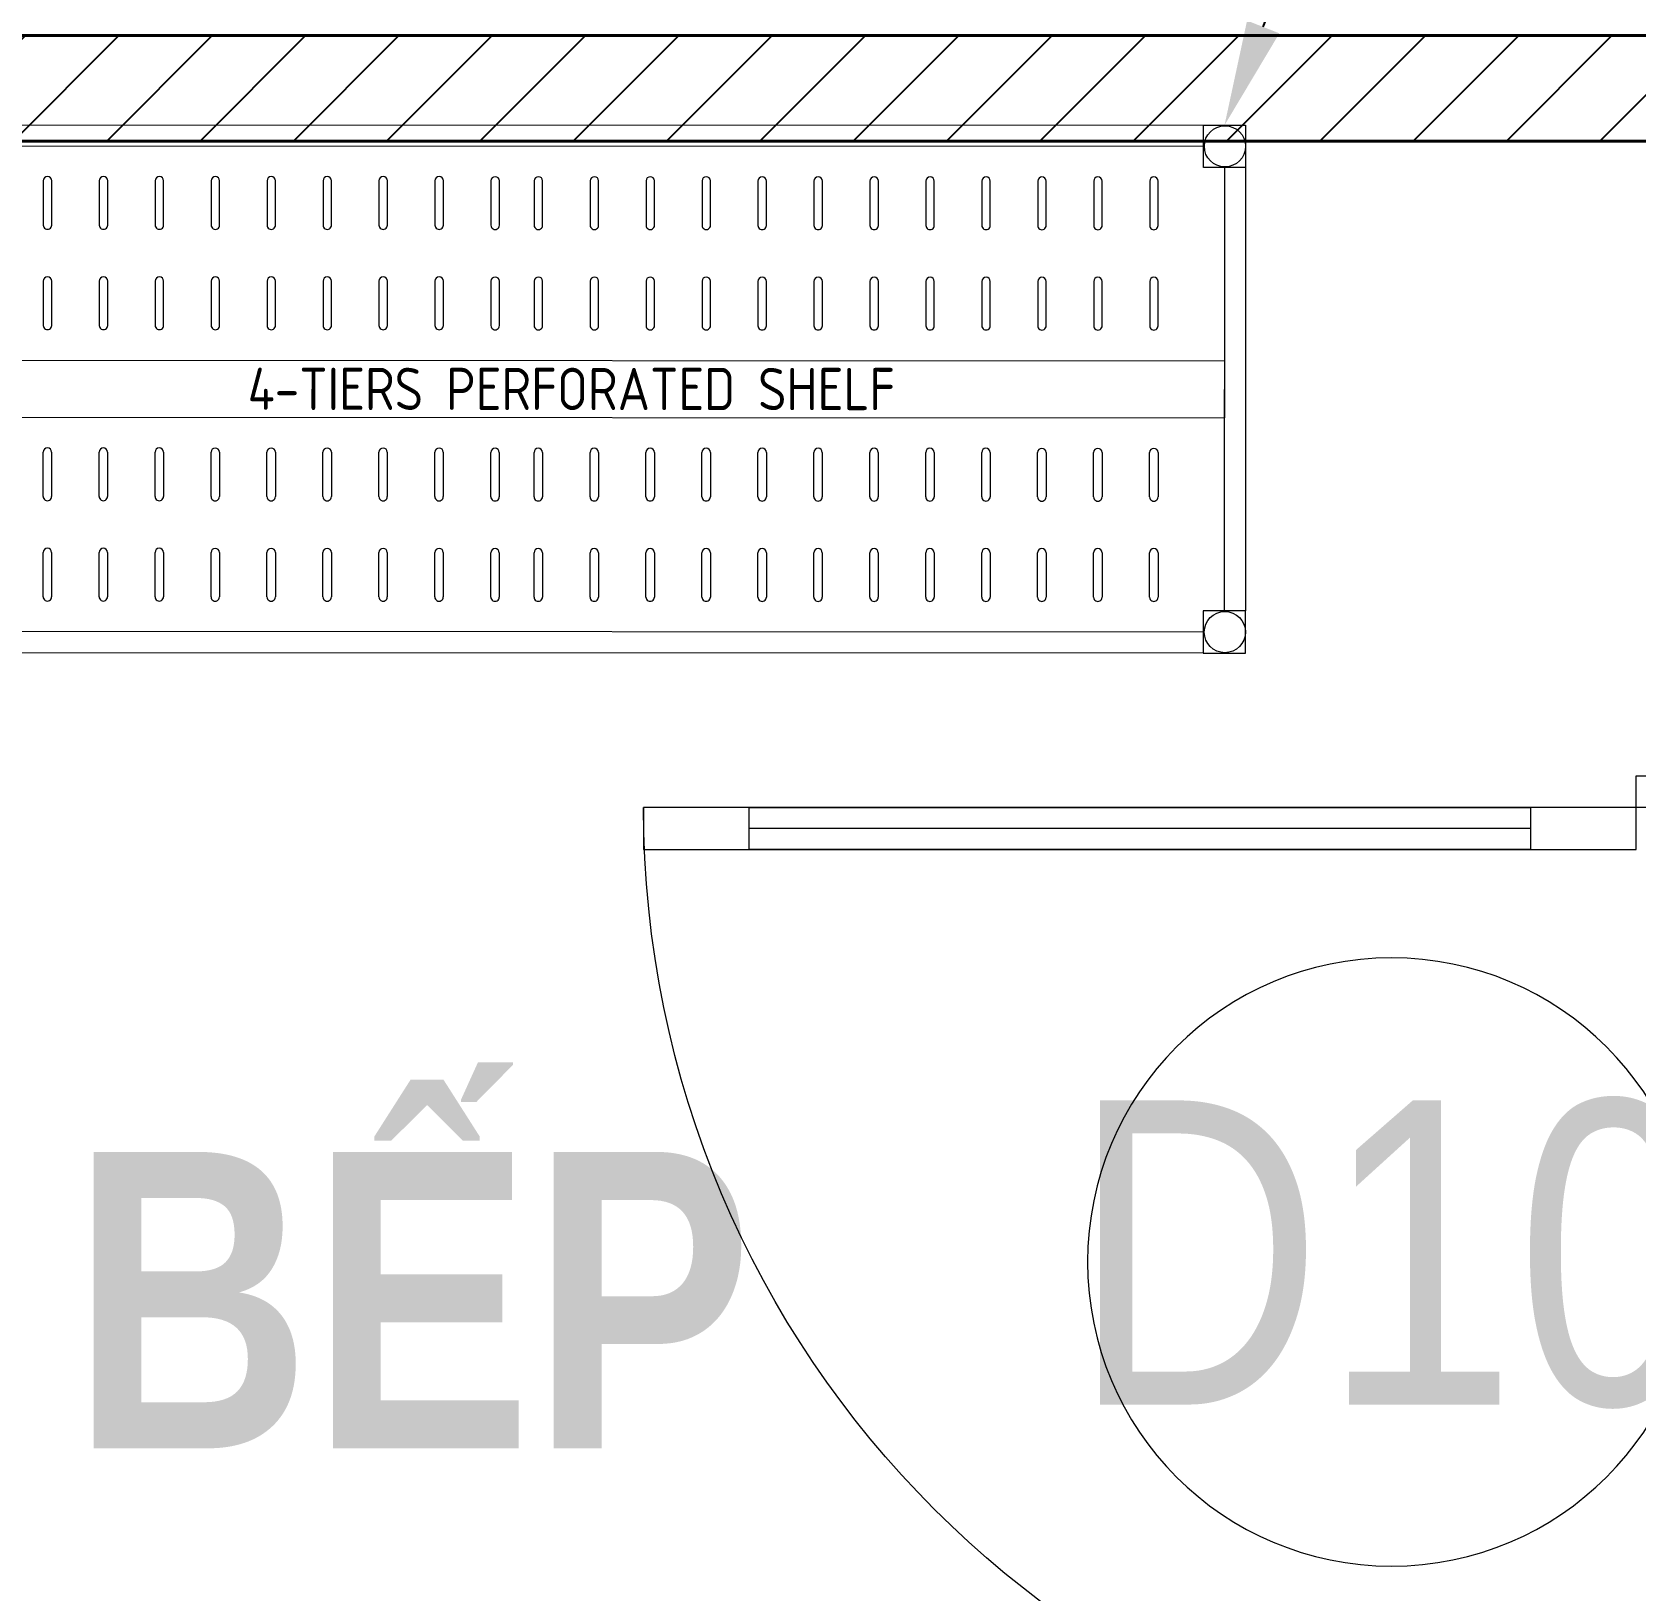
# Model space of a CAD drawing. Header units: millimetres. Extents: x 886808 to 1650903, y -1008069 to 230892.
# Drawn here: x 937639 to 939158, y -363349 to -361873 of the extents above; entities that cross this region are included whole.
import ezdxf
from ezdxf import colors
from ezdxf.entities.mleader import LeaderData, LeaderLine
from ezdxf.enums import TextEntityAlignment as Align
from ezdxf.math import Vec2, Vec3

# ---------------------------------------------------------------- set-up
doc = ezdxf.new("R2010")
doc.units = ezdxf.units.MM
doc.layers.get('0').update_dxf_attribs({"lineweight": 0})
for name, color, linetype, lineweight in [('01- NET TUONG- 242', 242, 'Continuous', 40), ('A_Dim', 8, 'Continuous', 5), ('HACTH', 8, 'Continuous', 0), ('hatch', 250, 'Continuous', 0), ('I-FURN', 252, 'Continuous', 5), ('net vl', 33, 'Continuous', 5), ('X-BT-MB-F1$0$SP-CỬA', 157, 'Continuous', 0)]:
    doc.layers.add(name, color=color, linetype=linetype, lineweight=lineweight)
doc.layers.add('DS_Hatch', color=8, linetype='Continuous')
doc.styles.add('ADP_HC_vni_HC', font='')
doc.styles.add('MtXpl_architxt_shx', font='architxt.shx')
doc.styles.add('OBAYASHI', font='ARIALN.TTF')
doc.styles.add('Roof Fl type B$0$GHICHUTHUONG', font='arial.ttf', dxfattribs={"width": 0.8})
doc.styles.add('TIÊU ĐỀ', font='arial.ttf', dxfattribs={"height": 230})
doc.styles.add('TRUNG TIN', font='')
doc.styles.get('ADP_HC_vni_HC').set_extended_font_data('VNI-Helve-Condense')
doc.styles.get('TRUNG TIN').set_extended_font_data('VNI-Helve-Condense')
doc.dimstyles.new('1-100', dxfattribs={"dimtxt": 230, "dimasz": 150, "dimexe": 150, "dimexo": 300, "dimgap": 90, "dimtad": 1, "dimdec": 0, "dimrnd": 5, "dimzin": 0, "dimtxsty": 'TIÊU ĐỀ', "dimblk": 'ARCHTICK', "dimcen": 100, "dimdle": 120, "dimclrd": 256, "dimclre": 256, "dimclrt": 2, "dimadec": 0, "dimazin": 0, "dimtfac": 1, "dimtdec": 0, "dimtix": 1, "dimtmove": 1, "dimatfit": 3, "dimldrblk": 'OPEN30', "dimfxl": 900, "dimtolj": 1, "dimtzin": 0, "dimlwd": 13, "dimlwe": 13, "dimarcsym": 1})

# ---------------------------------------------------------------- blocks, each defined once
blk = doc.blocks.new('so thu tu bac thang')
at = {"ltscale": 300}
blk.add_circle((37.71, 0), 125, dxfattribs=at)
at = {"style": 'OBAYASHI'}
blk.add_attdef('SO_THU_TU_BAC_THANG', (-91.47, -138.54), '', height=300, dxfattribs=at)
blk = doc.blocks.new('*U1459')
at = {"layer": 'X-BT-MB-F1$0$SP-CỬA'}
blk.add_line((100, -50), (840, -50), dxfattribs=at)
for points in [[(-100, 0), (-100, -40), (-40, -40), (-40, -30), (0, -30), (0, 0)], [(0, -30), (940, -30), (940, -70), (0, -70)], [(100, -30), (100, -70), (840, -70), (840, -30)], [(-100, -1000), (-100, -960), (-40, -960), (-40, -970), (0, -970), (0, -1000)]]:
    blk.add_lwpolyline(points, close=True, dxfattribs=at)
at = {"layer": 'X-BT-MB-F1$0$SP-CỬA', "ltscale": 100}
blk.add_arc((0, -30), 940, 269.999, 359.999, dxfattribs=at)
blk = doc.blocks.new('BO TRI BEP')
at = {"layer": 'DS_Hatch', "transparency": 33554534}
h = blk.add_hatch(dxfattribs=at)
h.set_pattern_fill('ANSI31', color=256, scale=500)
h.set_pattern_definition([(45, (-934988.59, 379499.195), (-44.194174, 44.194174), [])])
h.paths.add_polyline_path([(6079.1, 13806.3), (9930.4, 13806.3), (9930.4, 13697.9), (6079.1, 13697.9)])
h.paths.add_polyline_path([(4269.5, 17522.7), (200.2, 17522.7), (200.2, 17622.7), (4269.5, 17622.7)])
h.paths.add_polyline_path([(4780, 27100), (200.2, 27100), (200.2, 27200), (4780, 27200)])
h.paths.add_polyline_path([(4070.1, 27200), (4170.1, 27200), (4170.1, 27776), (4070.1, 27776)])
h.paths.add_polyline_path([(200.2, 29477), (4070.1, 29477.5), (4070.1, 29377.5), (200.2, 29377)])
h.paths.add_polyline_path([(4070.1, 30277), (4170.1, 30277), (4170.2, 28778), (4070.1, 28778)])
h.paths.add_polyline_path([(4170.2, 31277), (4170.2, 36900), (4070.2, 36900), (4070.2, 31277)])
at = {"layer": '01- NET TUONG- 242', "transparency": 33554636}
blk.add_lwpolyline([(4269.5, 17522.7), (200.2, 17522.7), (200.2, 17622.7), (4269.5, 17622.7)], close=True, dxfattribs=at)
at = {"layer": 'net vl', "ltscale": 300, "transparency": 33554636, "extrusion": (-4.10546e-11, 1.99684e-08, -1), "rotation": 0.001024550384951719}
blk.add_blockref('*U1459', (-4169.5, 16921.7, 0), dxfattribs=at)
at = {"layer": 'net vl', "ltscale": 300, "transparency": 33554636, "insert": (2121.4, 16423.1), "char_height": 280.709, "width": 3476.932, "attachment_point": 5, "style": 'Roof Fl type B$0$GHICHUTHUONG'}
blk.add_mtext('{\\fArial|b1|i0|c0|p34;KHO CCDC BẾP}', dxfattribs=at)
blk = doc.blocks.new('A$C26DD556D')
at = {"layer": 'hatch', "transparency": 33554636}
for p, q in [((4519.2, 8224.4), (5639.2, 8224)), ((5639.2, 8224), (5639.2, 8224)), ((5639.2, 8224), (5679.2, 8224)), ((5639.2, 8184), (5639.2, 8224)), ((5639.2, 8224), (5639.2, 8224)), ((5639.2, 8224), (5679.2, 8224)), ((5679.2, 8224), (5679.2, 8184)), ((4519.2, 8204.4), (5639.2, 8204)), ((5679.2, 8184), (5639.2, 8184)), ((5639.2, 8184), (5639.2, 8184)), ((5659.2, 8184), (5659, 7764)), ((5679.2, 8184), (5679, 7764)), ((4540.3, 8171.4), (4540.3, 8129.4)), ((4548.3, 8129.4), (4548.3, 8171.4)), ((4593.3, 8171.4), (4593.3, 8129.4)), ((4601.3, 8129.4), (4601.3, 8171.4)), ((4646.3, 8171.4), (4646.3, 8129.4)), ((4654.3, 8129.4), (4654.3, 8171.4)), ((4699.3, 8171.3), (4699.3, 8129.3)), ((4707.3, 8129.3), (4707.3, 8171.3)), ((4752.3, 8171.3), (4752.3, 8129.3)), ((4760.3, 8129.3), (4760.3, 8171.3)), ((4805.3, 8171.3), (4805.3, 8129.3)), ((4813.3, 8129.3), (4813.3, 8171.3)), ((4858.3, 8171.3), (4858.3, 8129.3)), ((4866.3, 8129.3), (4866.3, 8171.3)), ((4911.3, 8171.3), (4911.3, 8129.3)), ((4919.3, 8129.3), (4919.3, 8171.3)), ((4964.3, 8171.2), (4964.3, 8129.2)), ((4972.3, 8129.2), (4972.3, 8171.2)), ((5005.3, 8171.2), (5005.3, 8129.2)), ((5013.3, 8129.2), (5013.3, 8171.2)), ((5058.3, 8171.2), (5058.3, 8129.2)), ((5066.3, 8129.2), (5066.3, 8171.2)), ((5111.3, 8171.2), (5111.3, 8129.2)), ((5119.3, 8129.2), (5119.3, 8171.2)), ((5164.3, 8171.2), (5164.3, 8129.2)), ((5172.3, 8129.2), (5172.3, 8171.2)), ((5217.3, 8171.1), (5217.3, 8129.1)), ((5225.3, 8129.1), (5225.3, 8171.1)), ((5270.3, 8171.1), (5270.3, 8129.1)), ((5278.3, 8129.1), (5278.3, 8171.1)), ((5323.3, 8171.1), (5323.3, 8129.1)), ((5331.3, 8129.1), (5331.3, 8171.1)), ((5376.3, 8171.1), (5376.3, 8129.1)), ((5384.3, 8129.1), (5384.3, 8171.1)), ((5429.3, 8171.1), (5429.3, 8129.1)), ((5437.3, 8129.1), (5437.3, 8171.1)), ((5482.3, 8171), (5482.3, 8129)), ((5490.3, 8129), (5490.3, 8171)), ((5535.3, 8171), (5535.3, 8129)), ((5543.3, 8129), (5543.3, 8171)), ((5588.3, 8171), (5588.3, 8129)), ((5596.3, 8129), (5596.3, 8171)), ((4540.3, 8076.4), (4540.3, 8034.4)), ((4548.3, 8034.4), (4548.3, 8076.4)), ((4593.3, 8076.4), (4593.3, 8034.4)), ((4601.3, 8034.4), (4601.3, 8076.4)), ((4646.3, 8076.4), (4646.3, 8034.4)), ((4654.3, 8034.4), (4654.3, 8076.4)), ((4699.3, 8076.3), (4699.3, 8034.3)), ((4707.3, 8034.3), (4707.3, 8076.3)), ((4752.3, 8076.3), (4752.3, 8034.3)), ((4760.3, 8034.3), (4760.3, 8076.3)), ((4805.3, 8076.3), (4805.3, 8034.3)), ((4813.3, 8034.3), (4813.3, 8076.3)), ((4858.3, 8076.3), (4858.3, 8034.3)), ((4866.3, 8034.3), (4866.3, 8076.3)), ((4911.3, 8076.3), (4911.3, 8034.3)), ((4919.3, 8034.3), (4919.3, 8076.3)), ((4964.3, 8076.2), (4964.3, 8034.2)), ((4972.3, 8034.2), (4972.3, 8076.2)), ((5005.3, 8076.2), (5005.3, 8034.2)), ((5013.3, 8034.2), (5013.3, 8076.2)), ((5058.3, 8076.2), (5058.3, 8034.2)), ((5066.3, 8034.2), (5066.3, 8076.2)), ((5111.3, 8076.2), (5111.3, 8034.2)), ((5119.3, 8034.2), (5119.3, 8076.2)), ((5164.3, 8076.2), (5164.3, 8034.2)), ((5172.3, 8034.2), (5172.3, 8076.2)), ((5217.3, 8076.1), (5217.3, 8034.1)), ((5225.3, 8034.1), (5225.3, 8076.1)), ((5270.3, 8076.1), (5270.3, 8034.1)), ((5278.3, 8034.1), (5278.3, 8076.1)), ((5323.3, 8076.1), (5323.3, 8034.1)), ((5331.3, 8034.1), (5331.3, 8076.1)), ((5376.3, 8076.1), (5376.3, 8034.1)), ((5384.3, 8034.1), (5384.3, 8076.1)), ((5429.3, 8076.1), (5429.3, 8034.1)), ((5437.3, 8034.1), (5437.3, 8076.1)), ((5482.3, 8076), (5482.3, 8034)), ((5490.3, 8034), (5490.3, 8076)), ((5535.3, 8076), (5535.3, 8034)), ((5543.3, 8034), (5543.3, 8076)), ((5588.3, 8076), (5588.3, 8034)), ((5596.3, 8034), (5596.3, 8076)), ((4499.1, 8001.4), (5659.1, 8001)), ((5659.1, 8001), (5659.1, 7947)), ((4499.1, 7947.4), (5659.1, 7947)), ((4540.2, 7872.4), (4540.2, 7914.4)), ((4548.2, 7914.4), (4548.2, 7872.4)), ((4593.2, 7872.4), (4593.2, 7914.4)), ((4601.2, 7914.4), (4601.2, 7872.4)), ((4646.2, 7872.4), (4646.2, 7914.4)), ((4654.2, 7914.4), (4654.2, 7872.4)), ((4699.2, 7872.3), (4699.2, 7914.3)), ((4707.2, 7914.3), (4707.2, 7872.3)), ((4752.2, 7872.3), (4752.2, 7914.3)), ((4760.2, 7914.3), (4760.2, 7872.3)), ((4805.2, 7872.3), (4805.2, 7914.3)), ((4813.2, 7914.3), (4813.2, 7872.3)), ((4858.2, 7872.3), (4858.2, 7914.3)), ((4866.2, 7914.3), (4866.2, 7872.3)), ((4911.2, 7872.3), (4911.2, 7914.3)), ((4919.2, 7914.3), (4919.2, 7872.3)), ((4964.2, 7872.2), (4964.2, 7914.2)), ((4972.2, 7914.2), (4972.2, 7872.2)), ((5005.2, 7872.2), (5005.2, 7914.2)), ((5013.2, 7914.2), (5013.2, 7872.2)), ((5058.2, 7872.2), (5058.2, 7914.2)), ((5066.2, 7914.2), (5066.2, 7872.2)), ((5111.2, 7872.2), (5111.2, 7914.2)), ((5119.2, 7914.2), (5119.2, 7872.2)), ((5164.2, 7872.2), (5164.2, 7914.2)), ((5172.2, 7914.2), (5172.2, 7872.2)), ((5217.2, 7872.1), (5217.2, 7914.1)), ((5225.2, 7914.1), (5225.2, 7872.1)), ((5270.2, 7872.1), (5270.2, 7914.1)), ((5278.2, 7914.1), (5278.2, 7872.1)), ((5323.2, 7872.1), (5323.2, 7914.1)), ((5331.2, 7914.1), (5331.2, 7872.1)), ((5376.2, 7872.1), (5376.2, 7914.1)), ((5384.2, 7914.1), (5384.2, 7872.1)), ((5429.2, 7872.1), (5429.2, 7914.1)), ((5437.2, 7914.1), (5437.2, 7872.1)), ((5482.2, 7872), (5482.2, 7914)), ((5490.2, 7914), (5490.2, 7872)), ((5535.2, 7872), (5535.2, 7914)), ((5543.2, 7914), (5543.2, 7872)), ((5588.2, 7872), (5588.2, 7914)), ((5596.2, 7914), (5596.2, 7872)), ((4540.2, 7777.4), (4540.2, 7819.4)), ((4548.2, 7819.4), (4548.2, 7777.4)), ((4593.2, 7777.4), (4593.2, 7819.4)), ((4601.2, 7819.4), (4601.2, 7777.4)), ((4646.2, 7777.4), (4646.2, 7819.4)), ((4654.2, 7819.4), (4654.2, 7777.4)), ((4699.2, 7777.3), (4699.2, 7819.3)), ((4707.2, 7819.3), (4707.2, 7777.3)), ((4752.2, 7777.3), (4752.2, 7819.3)), ((4760.2, 7819.3), (4760.2, 7777.3)), ((4805.2, 7777.3), (4805.2, 7819.3)), ((4813.2, 7819.3), (4813.2, 7777.3)), ((4858.2, 7777.3), (4858.2, 7819.3)), ((4866.2, 7819.3), (4866.2, 7777.3)), ((4911.2, 7777.3), (4911.2, 7819.3)), ((4919.2, 7819.3), (4919.2, 7777.3)), ((4964.2, 7777.2), (4964.2, 7819.2)), ((4972.2, 7819.2), (4972.2, 7777.2)), ((5005.2, 7777.2), (5005.2, 7819.2)), ((5013.2, 7819.2), (5013.2, 7777.2)), ((5058.2, 7777.2), (5058.2, 7819.2)), ((5066.2, 7819.2), (5066.2, 7777.2)), ((5111.2, 7777.2), (5111.2, 7819.2)), ((5119.2, 7819.2), (5119.2, 7777.2)), ((5164.2, 7777.2), (5164.2, 7819.2)), ((5172.2, 7819.2), (5172.2, 7777.2)), ((5217.2, 7777.1), (5217.2, 7819.1)), ((5225.2, 7819.1), (5225.2, 7777.1)), ((5270.2, 7777.1), (5270.2, 7819.1)), ((5278.2, 7819.1), (5278.2, 7777.1)), ((5323.2, 7777.1), (5323.2, 7819.1)), ((5331.2, 7819.1), (5331.2, 7777.1)), ((5376.2, 7777.1), (5376.2, 7819.1)), ((5384.2, 7819.1), (5384.2, 7777.1)), ((5429.2, 7777.1), (5429.2, 7819.1)), ((5437.2, 7819.1), (5437.2, 7777.1)), ((5482.2, 7777), (5482.2, 7819)), ((5490.2, 7819), (5490.2, 7777)), ((5535.2, 7777), (5535.2, 7819)), ((5543.2, 7819), (5543.2, 7777)), ((5588.2, 7777), (5588.2, 7819)), ((5596.2, 7819), (5596.2, 7777)), ((5639, 7764), (5639, 7724)), ((5679, 7764), (5639, 7764)), ((5639, 7764), (5639, 7764)), ((5639, 7764), (5639, 7764)), ((5639, 7764), (5639, 7724)), ((5679, 7724), (5679, 7764)), ((5639, 7744), (4519, 7744.4)), ((5639, 7724), (4519, 7724.4)), ((5639, 7724), (5679, 7724)), ((5639, 7724), (5679, 7724))]:
    blk.add_line(p, q, dxfattribs=at)
for centre in [(5659.6, 8204), (5659.5, 7744)]:
    blk.add_circle(centre, 19.5, dxfattribs=at)
for centre, start, end in [((4544.3, 8171.4), 359.9777, 179.9777), ((4597.3, 8171.4), 359.9777, 179.9777), ((4650.3, 8171.4), 359.9777, 179.9777), ((4703.3, 8171.3), 359.9777, 179.9777), ((4756.3, 8171.3), 359.9777, 179.9777), ((4809.3, 8171.3), 359.9777, 179.9777), ((4862.3, 8171.3), 359.9777, 179.9777), ((4915.3, 8171.3), 359.9777, 179.9777), ((4968.3, 8171.2), 359.9777, 179.9777), ((5009.3, 8171.2), 359.9777, 179.9777), ((5062.3, 8171.2), 359.9777, 179.9777), ((5115.3, 8171.2), 359.9777, 179.9777), ((5168.3, 8171.2), 359.9777, 179.9777), ((5221.3, 8171.1), 359.9777, 179.9777), ((5274.3, 8171.1), 359.9777, 179.9777), ((5327.3, 8171.1), 359.9777, 179.9777), ((5380.3, 8171.1), 359.9777, 179.9777), ((5433.3, 8171.1), 359.9777, 179.9777), ((5486.3, 8171), 359.9777, 179.9777), ((5539.3, 8171), 359.9777, 179.9777), ((5592.3, 8171), 359.9777, 179.9777), ((4544.3, 8129.4), 179.9777, 359.9777), ((4597.3, 8129.4), 179.9777, 359.9777), ((4650.3, 8129.4), 179.9777, 359.9777), ((4703.3, 8129.3), 179.9777, 359.9777), ((4756.3, 8129.3), 179.9777, 359.9777), ((4809.3, 8129.3), 179.9777, 359.9777), ((4862.3, 8129.3), 179.9777, 359.9777), ((4915.3, 8129.3), 179.9777, 359.9777), ((4968.3, 8129.2), 179.9777, 359.9777), ((5009.3, 8129.2), 179.9777, 359.9777), ((5062.3, 8129.2), 179.9777, 359.9777), ((5115.3, 8129.2), 179.9777, 359.9777), ((5168.3, 8129.2), 179.9777, 359.9777), ((5221.3, 8129.1), 179.9777, 359.9777), ((5274.3, 8129.1), 179.9777, 359.9777), ((5327.3, 8129.1), 179.9777, 359.9777), ((5380.3, 8129.1), 179.9777, 359.9777), ((5433.3, 8129.1), 179.9777, 359.9777), ((5486.3, 8129), 179.9777, 359.9777), ((5539.3, 8129), 179.9777, 359.9777), ((5592.3, 8129), 179.9777, 359.9777), ((4544.3, 8076.4), 359.9777, 179.9777), ((4597.3, 8076.4), 359.9777, 179.9777), ((4650.3, 8076.4), 359.9777, 179.9777), ((4703.3, 8076.3), 359.9777, 179.9777), ((4756.3, 8076.3), 359.9777, 179.9777), ((4809.3, 8076.3), 359.9777, 179.9777), ((4862.3, 8076.3), 359.9777, 179.9777), ((4915.3, 8076.3), 359.9777, 179.9777), ((4968.3, 8076.2), 359.9777, 179.9777), ((5009.3, 8076.2), 359.9777, 179.9777), ((5062.3, 8076.2), 359.9777, 179.9777), ((5115.3, 8076.2), 359.9777, 179.9777), ((5168.3, 8076.2), 359.9777, 179.9777), ((5221.3, 8076.1), 359.9777, 179.9777), ((5274.3, 8076.1), 359.9777, 179.9777), ((5327.3, 8076.1), 359.9777, 179.9777), ((5380.3, 8076.1), 359.9777, 179.9777), ((5433.3, 8076.1), 359.9777, 179.9777), ((5486.3, 8076), 359.9777, 179.9777), ((5539.3, 8076), 359.9777, 179.9777), ((5592.3, 8076), 359.9777, 179.9777), ((4544.3, 8034.4), 179.9777, 359.9777), ((4597.3, 8034.4), 179.9777, 359.9777), ((4650.3, 8034.4), 179.9777, 359.9777), ((4703.3, 8034.3), 179.9777, 359.9777), ((4756.3, 8034.3), 179.9777, 359.9777), ((4809.3, 8034.3), 179.9777, 359.9777), ((4862.3, 8034.3), 179.9777, 359.9777), ((4915.3, 8034.3), 179.9777, 359.9777), ((4968.3, 8034.2), 179.9777, 359.9777), ((5009.3, 8034.2), 179.9777, 359.9777), ((5062.3, 8034.2), 179.9777, 359.9777), ((5115.3, 8034.2), 179.9777, 359.9777), ((5168.3, 8034.2), 179.9777, 359.9777), ((5221.3, 8034.1), 179.9777, 359.9777), ((5274.3, 8034.1), 179.9777, 359.9777), ((5327.3, 8034.1), 179.9777, 359.9777), ((5380.3, 8034.1), 179.9777, 359.9777), ((5433.3, 8034.1), 179.9777, 359.9777), ((5486.3, 8034), 179.9777, 359.9777), ((5539.3, 8034), 179.9777, 359.9777), ((5592.3, 8034), 179.9777, 359.9777), ((4544.2, 7914.4), 359.9777, 179.9777), ((4597.2, 7914.4), 359.9777, 179.9777), ((4650.2, 7914.4), 359.9777, 179.9777), ((4703.2, 7914.3), 359.9777, 179.9777), ((4756.2, 7914.3), 359.9777, 179.9777), ((4809.2, 7914.3), 359.9777, 179.9777), ((4862.2, 7914.3), 359.9777, 179.9777), ((4915.2, 7914.3), 359.9777, 179.9777), ((4968.2, 7914.2), 359.9777, 179.9777), ((5009.2, 7914.2), 359.9777, 179.9777), ((5062.2, 7914.2), 359.9777, 179.9777), ((5115.2, 7914.2), 359.9777, 179.9777), ((5168.2, 7914.2), 359.9777, 179.9777), ((5221.2, 7914.1), 359.9777, 179.9777), ((5274.2, 7914.1), 359.9777, 179.9777), ((5327.2, 7914.1), 359.9777, 179.9777), ((5380.2, 7914.1), 359.9777, 179.9777), ((5433.2, 7914.1), 359.9777, 179.9777), ((5486.2, 7914), 359.9777, 179.9777), ((5539.2, 7914), 359.9777, 179.9777), ((5592.2, 7914), 359.9777, 179.9777), ((4544.2, 7872.4), 179.9777, 359.9777), ((4597.2, 7872.4), 179.9777, 359.9777), ((4650.2, 7872.4), 179.9777, 359.9777), ((4703.2, 7872.3), 179.9777, 359.9777), ((4756.2, 7872.3), 179.9777, 359.9777), ((4809.2, 7872.3), 179.9777, 359.9777), ((4862.2, 7872.3), 179.9777, 359.9777), ((4915.2, 7872.3), 179.9777, 359.9777), ((4968.2, 7872.2), 179.9777, 359.9777), ((5009.2, 7872.2), 179.9777, 359.9777), ((5062.2, 7872.2), 179.9777, 359.9777), ((5115.2, 7872.2), 179.9777, 359.9777), ((5168.2, 7872.2), 179.9777, 359.9777), ((5221.2, 7872.1), 179.9777, 359.9777), ((5274.2, 7872.1), 179.9777, 359.9777), ((5327.2, 7872.1), 179.9777, 359.9777), ((5380.2, 7872.1), 179.9777, 359.9777), ((5433.2, 7872.1), 179.9777, 359.9777), ((5486.2, 7872), 179.9777, 359.9777), ((5539.2, 7872), 179.9777, 359.9777), ((5592.2, 7872), 179.9777, 359.9777), ((4544.2, 7819.4), 359.9777, 179.9777), ((4597.2, 7819.4), 359.9777, 179.9777), ((4650.2, 7819.4), 359.9777, 179.9777), ((4703.2, 7819.3), 359.9777, 179.9777), ((4756.2, 7819.3), 359.9777, 179.9777), ((4809.2, 7819.3), 359.9777, 179.9777), ((4862.2, 7819.3), 359.9777, 179.9777), ((4915.2, 7819.3), 359.9777, 179.9777), ((4968.2, 7819.2), 359.9777, 179.9777), ((5009.2, 7819.2), 359.9777, 179.9777), ((5062.2, 7819.2), 359.9777, 179.9777), ((5115.2, 7819.2), 359.9777, 179.9777), ((5168.2, 7819.2), 359.9777, 179.9777), ((5221.2, 7819.1), 359.9777, 179.9777), ((5274.2, 7819.1), 359.9777, 179.9777), ((5327.2, 7819.1), 359.9777, 179.9777), ((5380.2, 7819.1), 359.9777, 179.9777), ((5433.2, 7819.1), 359.9777, 179.9777), ((5486.2, 7819), 359.9777, 179.9777), ((5539.2, 7819), 359.9777, 179.9777), ((5592.2, 7819), 359.9777, 179.9777), ((4544.2, 7777.4), 179.9777, 359.9777), ((4597.2, 7777.4), 179.9777, 359.9777), ((4650.2, 7777.4), 179.9777, 359.9777), ((4703.2, 7777.3), 179.9777, 359.9777), ((4756.2, 7777.3), 179.9777, 359.9777), ((4809.2, 7777.3), 179.9777, 359.9777), ((4862.2, 7777.3), 179.9777, 359.9777), ((4915.2, 7777.3), 179.9777, 359.9777), ((4968.2, 7777.2), 179.9777, 359.9777), ((5009.2, 7777.2), 179.9777, 359.9777), ((5062.2, 7777.2), 179.9777, 359.9777), ((5115.2, 7777.2), 179.9777, 359.9777), ((5168.2, 7777.2), 179.9777, 359.9777), ((5221.2, 7777.1), 179.9777, 359.9777), ((5274.2, 7777.1), 179.9777, 359.9777), ((5327.2, 7777.1), 179.9777, 359.9777), ((5380.2, 7777.1), 179.9777, 359.9777), ((5433.2, 7777.1), 179.9777, 359.9777), ((5486.2, 7777), 179.9777, 359.9777), ((5539.2, 7777), 179.9777, 359.9777), ((5592.2, 7777), 179.9777, 359.9777)]:
    blk.add_arc(centre, 4, start, end, dxfattribs=at)
at = {"layer": 'hatch', "transparency": 33554636, "style": 'MtXpl_architxt_shx'}
blk.add_text('4-TIERS PERFORATED SHELF', height=40, rotation=359.9749, dxfattribs=at).set_placement((4733.9, 7954.4))
blk = doc.blocks.new('_ArchTick')
at = {"color": 0, "linetype": 'ByBlock', "const_width": 0.15}
blk.add_lwpolyline([(-0.5, -0.5), (0.5, 0.5)], dxfattribs=at)
blk = doc.blocks.new('*D1135')
at = {"layer": 'A_Dim', "lineweight": 13, "transparency": 16777216}
for p, q in [((939258.1, -362176.5), (939258.1, -370420)), ((945038.6, -370270), (939138.1, -370270)), ((944918.6, -370384), (944918.6, -370420))]:
    blk.add_line(p, q, dxfattribs=at)
at = {"layer": 'Defpoints', "color": 0, "transparency": 16777216}
for p in [(939258.1, -361876.5), (944918.6, -370084), (939258.1, -370270)]:
    blk.add_point(p, dxfattribs=at)
at = {"layer": 'A_Dim', "lineweight": 13, "transparency": 16777216, "xscale": 150, "yscale": 150, "zscale": 150, "rotation": 180}
blk.add_blockref('_ArchTick', (939258.1, -370270), dxfattribs=at)
at = {"layer": 'A_Dim', "lineweight": 13, "transparency": 16777216, "xscale": 150, "yscale": 150, "zscale": 150}
blk.add_blockref('_ArchTick', (944918.6, -370270), dxfattribs=at)
at = {"layer": 'A_Dim', "color": 2, "transparency": 16777216, "insert": (942088.3, -370062.6), "char_height": 230, "attachment_point": 5, "style": 'TIÊU ĐỀ'}
blk.add_mtext('\\A1;5660', dxfattribs=at)
blk = doc.blocks.new('_Open30')
at = {"color": 0, "linetype": 'ByBlock', "lineweight": -2}
for p, q in [((-1, 0.268), (0, 0)), ((0, 0), (-1, -0.268)), ((0, 0), (-1, 0))]:
    blk.add_line(p, q, dxfattribs=at)
blk = doc.blocks.new('*D1136')
at = {"layer": 'A_Dim', "lineweight": 13, "transparency": 16777216}
for p, q in [((939258.1, -361576.5), (939258.1, -359999)), ((941067.7, -361726.4), (941067.7, -359999)), ((939138.1, -360149), (941187.7, -360149))]:
    blk.add_line(p, q, dxfattribs=at)
at = {"layer": 'Defpoints', "color": 0, "transparency": 16777216}
for p in [(941067.7, -360149), (939258.1, -361876.5), (941067.7, -362026.4, 0)]:
    blk.add_point(p, dxfattribs=at)
at = {"layer": 'A_Dim', "lineweight": 13, "transparency": 16777216, "xscale": 150, "yscale": 150, "zscale": 150, "rotation": 180}
blk.add_blockref('_ArchTick', (939258.1, -360149), dxfattribs=at)
at = {"layer": 'A_Dim', "lineweight": 13, "transparency": 16777216, "xscale": 150, "yscale": 150, "zscale": 150}
blk.add_blockref('_ArchTick', (941067.7, -360149), dxfattribs=at)
at = {"layer": 'A_Dim', "color": 2, "transparency": 16777216, "insert": (940162.9, -359941.6), "char_height": 230, "attachment_point": 5, "style": 'TIÊU ĐỀ'}
blk.add_mtext('\\A1;1810', dxfattribs=at)

msp = doc.modelspace()

# ---------------------------------------------------------------- block references
at = {"transparency": 33554636}
ref = msp.add_blockref('so thu tu bac thang', (939013.4, -363038), dxfattribs=dict(at, xscale=-2.304000000003725, yscale=2.304000000003725, zscale=2.304, rotation=359.9999999985525))
ref.add_attrib('SO_THU_TU_BAC_THANG', 'D10', dxfattribs={"height": 288, "style": 'TRUNG TIN'}).set_placement((938925.6, -363173), align=Align.CENTER)
at = {"layer": 'HACTH', "color": 252, "lineweight": -2, "true_color": 0x939598, "transparency": 33554636}
msp.add_blockref('BO TRI BEP', (934988.6, -379499.2), dxfattribs=at)
at = {"layer": 'I-FURN', "transparency": 33554636}
msp.add_blockref('A$C26DD556D', (933109.1, -370185.5), dxfattribs=at)

# ---------------------------------------------------------------- dimensions: what is measured, and where the dimension line sits
at = {"layer": 'A_Dim'}
for base, p1, p2, picture, middle in [((941067.7, -360149), (939258.1, -361876.5), (941067.7, -362026.4, 0), '*D1136', (940162.9, -359941.6)), ((939258.0939, -370270), (944918.5826, -370084), (939258.0939, -361876.4822), '*D1135', (942088.3382, -370062.5682))]:
    dim = msp.add_linear_dim(base=base, p1=p1, p2=p2, dimstyle='1-100', dxfattribs=at)
    dim.commit()
    dim.dimension.update_dxf_attribs({"geometry": picture, "text_midpoint": middle})

# ---------------------------------------------------------------- leaders
at = {"layer": 'HACTH', "color": 252, "lineweight": -2, "true_color": 0x939598, "transparency": 33554636}
ml = msp.add_multileader_mtext('Standard', dxfattribs=at)
ml.set_content('{\\fArial|b0|i0|c0|p34;\\C256;TƯỜNG\\P CAO 2400}', color=30, style='ADP_HC_vni_HC')
ml.set_leader_properties()
ml.build(insert=Vec2(0, 0))
ml.multileader.update_dxf_attribs({"text_left_attachment_type": 7, "text_right_attachment_type": 7, "text_top_attachment_type": 10, "text_bottom_attachment_type": 10, "dogleg_length": 0.36, "arrow_head_size": 100})
ctx = ml.context
ctx.base_point, ctx.char_height, ctx.arrow_head_size, ctx.landing_gap_size, ctx.plane_origin = Vec3(939393.1, -361190.9), 200, 100, 0, Vec3(931714.7, -365316.4)
ctx.left_attachment, ctx.right_attachment = 7, 7
notes = []
notes.append((ctx, [(0, (1, 1, 0), (939071.9, -361190.9), (1, 0), 321.2, [(0, [(938768.3, -361961.5)], 0, [])])]))
ctx.mtext.insert, ctx.mtext.flow_direction = Vec3(939393.1, -360987.5), 5
for ctx, leaders in notes:
    for number, flags, end, landing, length, lines in leaders:
        leader = LeaderData()
        leader.index, (leader.has_last_leader_line, leader.has_dogleg_vector, leader.attachment_direction) = number, flags
        leader.last_leader_point, leader.dogleg_vector, leader.dogleg_length = Vec3(end), Vec3(landing), length
        for number, points, colour, breaks in lines:
            line = LeaderLine()
            line.index, line.vertices, line.color, line.breaks = number, Vec3.list(points), colors.encode_raw_color(colour), breaks
            leader.lines.append(line)
        ctx.leaders.append(leader)

doc.saveas('drawing.dxf')
